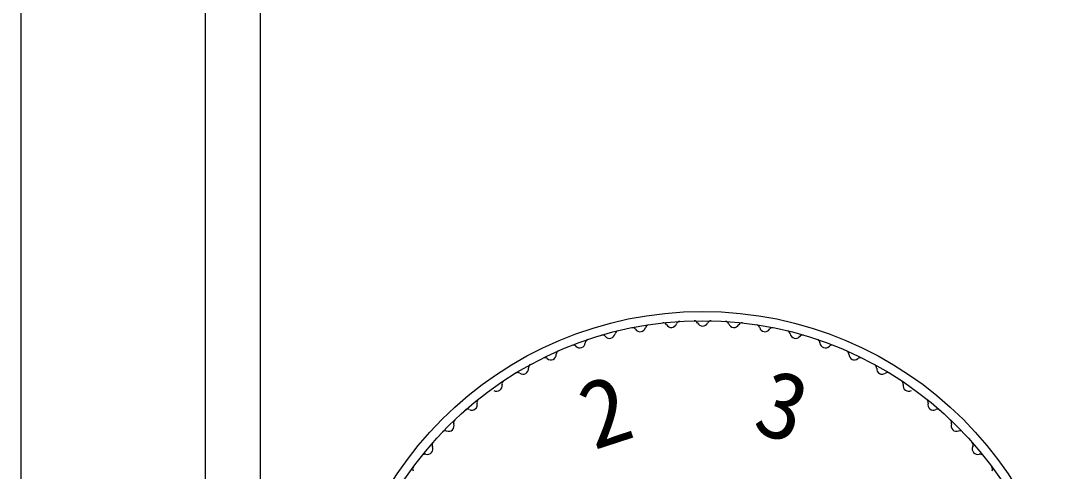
# Model space of a CAD drawing. Units: millimetres, scale not verified. Extents: x -4375 to 4375, y -6498 to 6471.
# Drawn here: x 2918 to 2975, y 1937.8 to 1962.3 of the extents above; entities that cross this region are included whole.
import ezdxf
from ezdxf.enums import TextEntityAlignment as Align

# ---------------------------------------------------------------- set-up
doc = ezdxf.new("R2010")
doc.units = ezdxf.units.MM
doc.header["$LTSCALE"] = 30
doc.layers.add('0-3_YKK_A1', color=4, linetype='Continuous')
doc.styles.add('ＭＳ ゴシック', font='')
doc.styles.get('ＭＳ ゴシック').set_extended_font_data('MS Gothic')

msp = doc.modelspace()

# ---------------------------------------------------------------- linework, layer by layer
at = {"layer": '0-3_YKK_A1'}
for p, q in [((2918, 2583.5), (2918, 983.5)), ((2928, 2138.3), (2928, 1718.7)), ((2931, 1721.31), (2931, 2135.69))]:
    msp.add_line(p, q, dxfattribs=at)
for radius in [20, 20, 19.5]:
    msp.add_circle((2955, 1926.5), radius, dxfattribs=at)
for centre, radius, start, end in [((2954.54, 1945.79), 0.2, 24.2532, 91.3535), ((2954.54, 1945.79), 0.2, 24.2532, 91.3535), ((2955.46, 1945.79), 0.2, 88.6465, 155.7468), ((2955.46, 1945.79), 0.2, 88.6465, 155.7468), ((2950.45, 1945.25), 0.2, 103.6465, 170.7468), ((2950.45, 1945.25), 0.2, 103.6465, 170.7468), ((2951.2, 1945.42), 0.2, 34.2532, 101.3535), ((2951.2, 1945.42), 0.2, 34.2532, 101.3535), ((2951.61, 1945.7), 0.3, 214.2532, 345.7468), ((2951.61, 1945.7), 0.3, 214.2532, 345.7468), ((2952.1, 1945.58), 0.2, 98.6465, 165.7468), ((2952.1, 1945.58), 0.2, 98.6465, 165.7468), ((2952.86, 1945.68), 0.2, 29.2532, 96.3535), ((2952.86, 1945.68), 0.2, 29.2532, 96.3535), ((2953.3, 1945.93), 0.3, 209.2532, 340.7468), ((2953.3, 1945.93), 0.3, 209.2532, 340.7468), ((2953.77, 1945.76), 0.2, 93.6465, 160.7468), ((2953.77, 1945.76), 0.2, 93.6465, 160.7468), ((2955, 1946), 0.3, 204.2532, 335.7468), ((2955, 1946), 0.3, 204.2532, 335.7468), ((2956.23, 1945.76), 0.2, 19.2532, 86.3535), ((2956.23, 1945.76), 0.2, 19.2532, 86.3535), ((2956.7, 1945.93), 0.3, 199.2532, 330.7468), ((2956.7, 1945.93), 0.3, 199.2532, 330.7468), ((2957.14, 1945.68), 0.2, 83.6465, 150.7468), ((2957.14, 1945.68), 0.2, 83.6465, 150.7468), ((2957.9, 1945.58), 0.2, 14.2532, 81.3535), ((2957.9, 1945.58), 0.2, 14.2532, 81.3535), ((2958.39, 1945.7), 0.3, 194.2532, 325.7468), ((2958.39, 1945.7), 0.3, 194.2532, 325.7468), ((2958.8, 1945.42), 0.2, 78.6465, 145.7468), ((2958.8, 1945.42), 0.2, 78.6465, 145.7468), ((2959.55, 1945.25), 0.2, 9.2532, 76.3535), ((2959.55, 1945.25), 0.2, 9.2532, 76.3535), ((2948.83, 1944.79), 0.2, 108.6465, 175.7468), ((2948.83, 1944.79), 0.2, 108.6465, 175.7468), ((2949.57, 1945.02), 0.2, 39.2532, 106.3535), ((2949.57, 1945.02), 0.2, 39.2532, 106.3535), ((2949.95, 1945.34), 0.3, 219.2532, 350.7468), ((2949.95, 1945.34), 0.3, 219.2532, 350.7468), ((2960.05, 1945.34), 0.3, 189.2532, 320.7468), ((2960.05, 1945.34), 0.3, 189.2532, 320.7468), ((2960.43, 1945.02), 0.2, 73.6465, 140.7468), ((2960.43, 1945.02), 0.2, 73.6465, 140.7468), ((2961.17, 1944.79), 0.2, 4.2532, 71.3535), ((2961.17, 1944.79), 0.2, 4.2532, 71.3535), ((2961.17, 1944.79), 0.2, 4.2532, 71.3535), ((2947.26, 1944.18), 0.2, 113.6465, 180.7468), ((2947.26, 1944.18), 0.2, 113.6465, 180.7468), ((2947.97, 1944.47), 0.2, 44.2532, 111.3535), ((2947.97, 1944.47), 0.2, 44.2532, 111.3535), ((2948.33, 1944.82), 0.3, 224.2532, 355.7468), ((2948.33, 1944.82), 0.3, 224.2532, 355.7468), ((2961.67, 1944.82), 0.3, 184.2532, 315.7468), ((2961.67, 1944.82), 0.3, 184.2532, 315.7468), ((2961.67, 1944.82), 0.3, 184.2532, 315.7468), ((2962.03, 1944.47), 0.2, 68.6465, 135.7468), ((2962.03, 1944.47), 0.2, 68.6465, 135.7468), ((2962.03, 1944.47), 0.2, 68.6465, 135.7468), ((2962.74, 1944.18), 0.2, 359.2532, 66.3535), ((2962.74, 1944.18), 0.2, 359.2532, 66.3535), ((2946.43, 1943.79), 0.2, 49.2532, 116.3535), ((2946.43, 1943.79), 0.2, 49.2532, 116.3535), ((2946.76, 1944.17), 0.3, 229.2532, 0.7468), ((2946.76, 1944.17), 0.3, 229.2532, 0.7468), ((2963.24, 1944.17), 0.3, 179.2532, 310.7468), ((2963.24, 1944.17), 0.3, 179.2532, 310.7468), ((2963.57, 1943.79), 0.2, 63.6465, 130.7468), ((2963.57, 1943.79), 0.2, 63.6465, 130.7468), ((2944.96, 1942.98), 0.2, 54.2532, 121.3535), ((2944.96, 1942.98), 0.2, 54.2532, 121.3535), ((2945.25, 1943.39), 0.3, 234.2532, 5.7468), ((2945.25, 1943.39), 0.3, 234.2532, 5.7468), ((2945.75, 1943.44), 0.2, 118.6465, 185.7468), ((2945.75, 1943.44), 0.2, 118.6465, 185.7468), ((2964.25, 1943.44), 0.2, 354.2532, 61.3535), ((2964.25, 1943.44), 0.2, 354.2532, 61.3535), ((2964.75, 1943.39), 0.3, 174.2532, 305.7468), ((2964.75, 1943.39), 0.3, 174.2532, 305.7468), ((2965.04, 1942.98), 0.2, 58.6465, 125.7468), ((2965.04, 1942.98), 0.2, 58.6465, 125.7468), ((2944.31, 1942.57), 0.2, 123.6465, 190.7468), ((2944.31, 1942.57), 0.2, 123.6465, 190.7468), ((2965.69, 1942.57), 0.2, 349.2532, 56.3535), ((2965.69, 1942.57), 0.2, 349.2532, 56.3535), ((2943.82, 1942.47), 0.3, 239.2532, 10.7468), ((2943.82, 1942.47), 0.3, 239.2532, 10.7468), ((2966.18, 1942.47), 0.3, 169.2532, 300.7468), ((2966.18, 1942.47), 0.3, 169.2532, 300.7468), ((2942.47, 1941.44), 0.3, 244.2532, 15.7468), ((2942.47, 1941.44), 0.3, 244.2532, 15.7468), ((2942.95, 1941.57), 0.2, 128.6465, 195.7468), ((2942.95, 1941.57), 0.2, 128.6465, 195.7468), ((2967.05, 1941.57), 0.2, 344.2532, 51.3535), ((2967.05, 1941.57), 0.2, 344.2532, 51.3535), ((2967.53, 1941.44), 0.3, 164.2532, 295.7468), ((2967.53, 1941.44), 0.3, 164.2532, 295.7468), ((2942.25, 1940.99), 0.2, 64.2532, 131.3535), ((2942.25, 1940.99), 0.2, 64.2532, 131.3535), ((2967.75, 1940.99), 0.2, 48.6465, 115.7468), ((2967.75, 1940.99), 0.2, 48.6465, 115.7468), ((2941.21, 1940.29), 0.3, 249.2532, 20.7468), ((2941.21, 1940.29), 0.3, 249.2532, 20.7468), ((2941.68, 1940.47), 0.2, 133.6465, 200.7468), ((2941.68, 1940.47), 0.2, 133.6465, 200.7468), ((2968.32, 1940.47), 0.2, 339.2532, 46.3535), ((2968.32, 1940.47), 0.2, 339.2532, 46.3535), ((2968.79, 1940.29), 0.3, 159.2532, 290.7468), ((2968.79, 1940.29), 0.3, 159.2532, 290.7468), ((2941.03, 1939.82), 0.2, 69.2532, 136.3535), ((2941.03, 1939.82), 0.2, 69.2532, 136.3535), ((2968.97, 1939.82), 0.2, 43.6465, 110.7468), ((2968.97, 1939.82), 0.2, 43.6465, 110.7468), ((2940.06, 1939.03), 0.3, 254.2532, 25.7468), ((2940.06, 1939.03), 0.3, 254.2532, 25.7468), ((2940.51, 1939.25), 0.2, 138.6465, 205.7468), ((2940.51, 1939.25), 0.2, 138.6465, 205.7468), ((2969.49, 1939.25), 0.2, 334.2532, 41.3535), ((2969.49, 1939.25), 0.2, 334.2532, 41.3535), ((2969.94, 1939.03), 0.3, 154.2532, 285.7468), ((2969.94, 1939.03), 0.3, 154.2532, 285.7468), ((2939.93, 1938.55), 0.2, 74.2532, 141.3535), ((2939.93, 1938.55), 0.2, 74.2532, 141.3535), ((2970.07, 1938.55), 0.2, 38.6465, 105.7468), ((2970.07, 1938.55), 0.2, 38.6465, 105.7468), ((2939.46, 1937.94), 0.2, 143.6465, 210.7468), ((2939.46, 1937.94), 0.2, 143.6465, 210.7468), ((2970.54, 1937.94), 0.2, 329.2532, 36.3535), ((2970.54, 1937.94), 0.2, 329.2532, 36.3535)]:
    msp.add_arc(centre, radius, start, end, dxfattribs=at)

# ---------------------------------------------------------------- texts
at = {"layer": '0-3_YKK_A1', "style": 'ＭＳ ゴシック'}
for s, rotation, p in [('3', 342, (2957.26, 1938.98)), ('2', 18, (2949.43, 1937.91))]:
    msp.add_text(s, height=3.666, rotation=rotation, dxfattribs=at).set_placement(p, align=Align.BOTTOM_LEFT)

doc.saveas('drawing.dxf')
